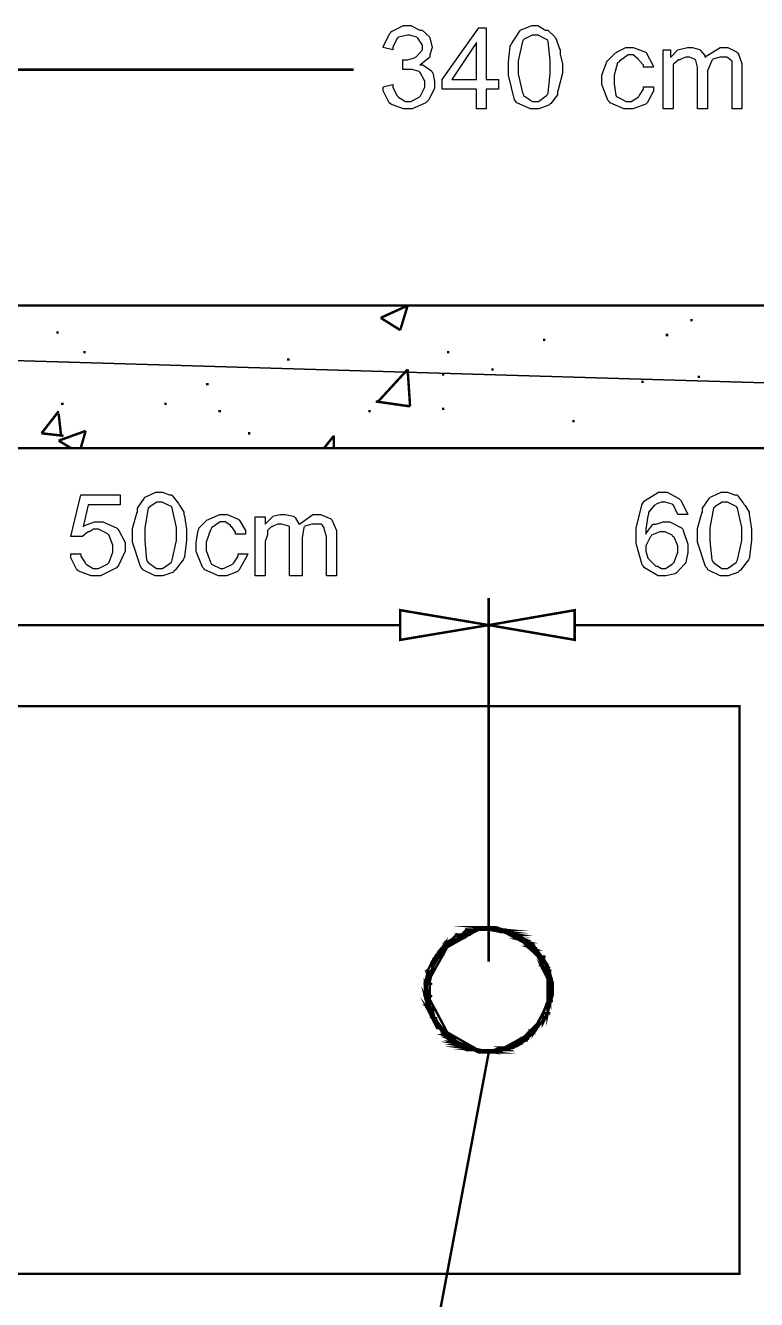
# Model space of a CAD drawing. Extents: x 219 to 1226, y 175 to 465.
# Drawn here: x 716.55 to 729.17, y 442.6 to 464.57 of the extents above; entities that cross this region are included whole.
import ezdxf

# ---------------------------------------------------------------- set-up
doc = ezdxf.new("R2010")
doc.units = 0
doc.header["$MEASUREMENT"] = 0
for name, color, linetype in [('C00-00-00-BLACK', 7, 'Continuous'), ('C00-7E-FF', 150, 'Continuous'), ('C93-95-97', 253, 'Continuous'), ('CFF-00-00', 1, 'Continuous'), ('CFF-7E-00', 30, 'Continuous')]:
    doc.layers.add(name, color=color, linetype=linetype)

msp = doc.modelspace()

# ---------------------------------------------------------------- linework, layer by layer
at = {"layer": 'C00-00-00-BLACK', "const_width": 0.0423}
for points in [[(684.384, 459.741), (767.257, 459.741)], [(767.257, 459.741), (767.257, 457.283), (684.384, 457.283), (684.384, 459.741)], [(720.475, 459.741), (720.518, 459.741)], [(722.683, 459.529), (723.148, 459.741)], [(723.02, 459.318), (723.148, 459.741)], [(722.683, 459.529), (723.02, 459.318)], [(728.024, 459.488), (728.066, 459.488)], [(717.083, 459.276), (717.126, 459.276)], [(725.481, 459.149), (725.524, 459.149)], [(727.601, 459.233), (727.644, 459.233)], [(717.549, 458.937), (717.592, 458.937)], [(723.825, 458.937), (723.868, 458.937)], [(721.067, 458.81), (721.11, 458.81)], [(722.64, 458.087), (723.148, 458.64)], [(723.19, 458.003), (723.148, 458.64)], [(724.59, 458.64), (724.633, 458.64)], [(723.741, 458.556), (723.782, 458.556)], [(727.178, 458.426), (727.219, 458.426)], [(728.151, 458.511), (728.193, 458.511)], [(719.669, 458.384), (719.713, 458.384)], [(717.168, 458.045), (717.21, 458.045)], [(718.948, 458.045), (718.991, 458.045)], [(722.597, 458.087), (723.19, 458.003)], [(723.741, 457.961), (723.782, 457.961)], [(716.83, 457.538), (717.126, 457.918)], [(717.168, 457.495), (717.126, 457.875)], [(719.882, 457.918), (719.925, 457.918)], [(722.468, 457.918), (722.51, 457.918)], [(725.99, 457.748), (726.031, 457.748)], [(716.83, 457.538), (717.21, 457.495)], [(717.126, 457.411), (717.592, 457.579)], [(717.507, 457.283), (717.592, 457.579)], [(720.391, 457.538), (720.434, 457.538)], [(717.126, 457.411), (717.337, 457.283)], [(721.706, 457.283), (721.875, 457.495)], [(721.875, 457.283), (721.875, 457.495)]]:
    msp.add_lwpolyline(points, dxfattribs=at)
for points in [[(700.626, 452.833), (700.626, 443.041), (728.873, 443.041), (728.873, 452.833), (700.626, 452.833)], [(725.651, 447.956), (725.651, 448.061), (725.561, 448.374), (725.32, 448.71), (724.969, 448.936), (724.652, 449.017), (724.547, 449.017), (724.358, 449.017), (723.793, 448.71), (723.486, 448.145), (723.486, 447.956), (723.486, 447.852), (723.567, 447.534), (723.793, 447.184), (724.131, 446.946), (724.442, 446.856), (724.547, 446.856), (724.652, 446.856), (724.969, 446.946), (725.32, 447.184), (725.561, 447.534), (725.651, 447.852), (725.651, 447.956)], [(725.608, 447.956), (725.608, 448.137), (725.301, 448.674), (724.735, 448.976), (724.547, 448.976), (724.368, 448.976), (723.832, 448.674), (723.532, 448.137), (723.532, 447.956), (723.532, 447.769), (723.832, 447.205), (724.368, 446.898), (724.547, 446.898), (724.735, 446.898), (725.301, 447.205), (725.608, 447.769), (725.608, 447.956)], [(724.674, 449.017), (724.377, 449.017), (724.802, 448.976), (724.674, 449.017)], [(724.167, 448.976), (724.208, 448.89), (724.081, 448.89), (724.167, 448.976)], [(724.377, 448.976), (724.167, 448.976), (724.208, 448.89), (724.377, 448.976)], [(724.208, 448.976), (724.504, 448.976), (724.167, 448.976), (724.208, 448.976)], [(724.377, 448.976), (724.42, 448.976), (724.167, 448.976), (724.377, 448.976)], [(724.377, 448.976), (724.167, 448.976), (724.504, 448.976), (724.377, 448.976)], [(724.294, 448.976), (724.844, 448.976), (724.208, 448.976), (724.294, 448.976)], [(724.59, 448.976), (724.208, 448.976), (724.504, 448.976), (724.59, 448.976)], [(724.377, 449.017), (724.802, 448.976), (724.294, 448.976), (724.377, 449.017)], [(724.59, 448.976), (724.929, 448.933), (724.759, 448.933), (724.59, 448.976)], [(724.844, 448.976), (724.59, 448.976), (724.929, 448.933), (724.844, 448.976)], [(724.802, 448.976), (724.294, 448.976), (724.844, 448.976), (724.802, 448.976)], [(724.802, 448.933), (725.056, 448.89), (724.97, 448.89), (724.802, 448.933)], [(724.59, 449.017), (724.674, 449.017), (724.377, 449.017), (724.59, 449.017)], [(723.782, 448.721), (723.741, 448.594), (723.698, 448.594), (723.782, 448.721)], [(723.868, 448.721), (723.782, 448.721), (723.741, 448.594), (723.868, 448.721)], [(723.825, 448.764), (723.868, 448.721), (723.782, 448.721), (723.825, 448.764)], [(723.909, 448.807), (723.909, 448.764), (723.825, 448.764), (723.909, 448.807)], [(723.909, 448.764), (723.825, 448.764), (723.868, 448.721), (723.909, 448.764)], [(723.994, 448.89), (724.04, 448.807), (723.909, 448.807), (723.994, 448.89)], [(724.04, 448.807), (723.909, 448.807), (723.909, 448.764), (724.04, 448.807)], [(724.124, 448.89), (723.994, 448.89), (724.04, 448.807), (724.124, 448.89)], [(724.081, 448.89), (724.124, 448.89), (723.994, 448.89), (724.081, 448.89)], [(724.208, 448.89), (724.081, 448.89), (724.124, 448.89), (724.208, 448.89)], [(724.97, 448.933), (724.802, 448.933), (725.056, 448.89), (724.97, 448.933)], [(724.929, 448.933), (724.759, 448.933), (724.97, 448.933), (724.929, 448.933)], [(724.759, 448.933), (724.97, 448.933), (724.802, 448.933), (724.759, 448.933)], [(725.056, 448.89), (724.97, 448.89), (725.183, 448.807), (725.056, 448.89)], [(724.97, 448.89), (725.183, 448.807), (725.056, 448.807), (724.97, 448.89)], [(725.056, 448.807), (725.225, 448.764), (725.139, 448.764), (725.056, 448.807)], [(725.183, 448.807), (725.056, 448.807), (725.225, 448.764), (725.183, 448.807)], [(725.139, 448.764), (725.309, 448.68), (725.225, 448.68), (725.139, 448.764)], [(725.266, 448.637), (725.436, 448.51), (725.395, 448.51), (725.266, 448.637)], [(725.225, 448.764), (725.139, 448.764), (725.309, 448.68), (725.225, 448.764)], [(723.655, 448.551), (723.613, 448.425), (723.571, 448.425), (723.655, 448.551)], [(723.741, 448.551), (723.655, 448.551), (723.613, 448.425), (723.741, 448.551)], [(723.698, 448.594), (723.741, 448.551), (723.655, 448.551), (723.698, 448.594)], [(723.741, 448.594), (723.698, 448.594), (723.741, 448.551), (723.741, 448.594)], [(725.309, 448.68), (725.225, 448.68), (725.352, 448.637), (725.309, 448.68)], [(725.225, 448.68), (725.352, 448.637), (725.266, 448.637), (725.225, 448.68)], [(725.352, 448.637), (725.266, 448.637), (725.436, 448.51), (725.352, 448.637)], [(725.395, 448.51), (725.565, 448.338), (725.481, 448.338), (725.395, 448.51)], [(725.481, 448.51), (725.395, 448.51), (725.565, 448.338), (725.481, 448.51)], [(725.481, 448.51), (725.524, 448.51), (725.397, 448.51), (725.481, 448.51)], [(725.481, 448.51), (725.397, 448.51), (725.439, 448.51), (725.481, 448.51)], [(723.571, 448.425), (723.571, 448.252), (723.486, 448.252), (723.571, 448.425)], [(723.486, 448.252), (723.529, 448.211), (723.486, 448.211), (723.486, 448.252)], [(723.571, 448.425), (723.613, 448.425), (723.655, 448.425), (723.571, 448.425)], [(723.613, 448.425), (723.655, 448.425), (723.571, 448.425), (723.613, 448.425)], [(723.613, 448.425), (723.571, 448.425), (723.571, 448.252), (723.613, 448.425)], [(725.481, 448.295), (725.608, 448.126), (725.565, 448.126), (725.481, 448.295)], [(725.565, 448.338), (725.481, 448.338), (725.565, 448.295), (725.565, 448.338)], [(725.565, 448.295), (725.481, 448.295), (725.608, 448.126), (725.565, 448.295)], [(725.481, 448.338), (725.565, 448.295), (725.481, 448.295), (725.481, 448.338)], [(725.565, 448.126), (725.608, 447.915), (725.565, 447.915), (725.565, 448.126)], [(723.486, 448.211), (723.529, 448.042), (723.445, 448.042), (723.486, 448.211)], [(723.445, 448.042), (723.529, 447.829), (723.445, 447.829), (723.445, 448.042)], [(723.571, 448.252), (723.486, 448.252), (723.529, 448.211), (723.571, 448.252)], [(723.529, 448.211), (723.486, 448.211), (723.529, 448.042), (723.529, 448.211)], [(725.608, 448.126), (725.565, 448.126), (725.608, 447.915), (725.608, 448.126)], [(725.565, 448.126), (725.608, 448.126), (725.651, 448.126), (725.565, 448.126)], [(725.608, 448.126), (725.651, 448.126), (725.565, 448.126), (725.608, 448.126)], [(725.565, 447.915), (725.608, 447.745), (725.565, 447.745), (725.565, 447.915)], [(723.445, 447.829), (723.529, 447.66), (723.486, 447.66), (723.445, 447.829)], [(723.529, 448.042), (723.445, 448.042), (723.529, 447.829), (723.529, 448.042)], [(723.445, 448.042), (723.529, 448.042), (723.571, 448.042), (723.445, 448.042)], [(723.529, 448.042), (723.571, 448.042), (723.445, 448.042), (723.529, 448.042)], [(725.608, 447.915), (725.565, 447.915), (725.608, 447.745), (725.608, 447.915)], [(723.486, 447.619), (723.613, 447.449), (723.571, 447.449), (723.486, 447.619)], [(723.529, 447.66), (723.486, 447.66), (723.571, 447.619), (723.529, 447.66)], [(723.529, 447.829), (723.445, 447.829), (723.529, 447.66), (723.529, 447.829)], [(723.445, 447.829), (723.529, 447.829), (723.571, 447.829), (723.445, 447.829)], [(723.529, 447.829), (723.571, 447.829), (723.445, 447.829), (723.529, 447.829)], [(723.486, 447.66), (723.571, 447.619), (723.486, 447.619), (723.486, 447.66)], [(725.565, 447.745), (725.565, 447.533), (725.481, 447.533), (725.565, 447.745)], [(725.565, 447.745), (725.608, 447.745), (725.651, 447.745), (725.565, 447.745)], [(725.608, 447.745), (725.651, 447.745), (725.565, 447.745), (725.608, 447.745)], [(725.608, 447.745), (725.565, 447.745), (725.565, 447.533), (725.608, 447.745)], [(723.571, 447.619), (723.486, 447.619), (723.613, 447.449), (723.571, 447.619)], [(723.571, 447.449), (723.741, 447.28), (723.655, 447.28), (723.571, 447.449)], [(723.613, 447.449), (723.571, 447.449), (723.741, 447.28), (723.613, 447.449)], [(723.571, 447.449), (723.613, 447.449), (723.655, 447.449), (723.571, 447.449)], [(723.613, 447.449), (723.655, 447.449), (723.571, 447.449), (723.613, 447.449)], [(725.395, 447.364), (725.352, 447.237), (725.266, 447.237), (725.395, 447.364)], [(725.481, 447.533), (725.481, 447.364), (725.395, 447.364), (725.481, 447.533)], [(725.481, 447.533), (725.565, 447.533), (725.608, 447.533), (725.481, 447.533)], [(725.565, 447.533), (725.608, 447.533), (725.481, 447.533), (725.565, 447.533)], [(725.565, 447.533), (725.481, 447.533), (725.481, 447.364), (725.565, 447.533)], [(723.698, 447.28), (723.868, 447.153), (723.782, 447.153), (723.698, 447.28)], [(723.741, 447.28), (723.655, 447.28), (723.741, 447.28)], [(723.655, 447.28), (723.741, 447.28), (723.698, 447.28), (723.655, 447.28)], [(723.741, 447.28), (723.698, 447.28), (723.868, 447.153), (723.741, 447.28)], [(723.782, 447.153), (723.909, 447.11), (723.825, 447.11), (723.782, 447.153)], [(725.225, 447.194), (725.225, 447.11), (725.139, 447.11), (725.225, 447.194)], [(725.266, 447.237), (725.309, 447.194), (725.225, 447.194), (725.266, 447.237)], [(725.309, 447.194), (725.225, 447.194), (725.225, 447.11), (725.309, 447.194)], [(725.352, 447.237), (725.266, 447.237), (725.309, 447.194), (725.352, 447.237)], [(725.436, 447.364), (725.395, 447.364), (725.352, 447.237), (725.436, 447.364)], [(725.436, 447.364), (725.481, 447.364), (725.395, 447.364), (725.436, 447.364)], [(725.436, 447.364), (725.395, 447.364), (725.481, 447.364), (725.436, 447.364)], [(723.868, 447.153), (723.782, 447.153), (723.909, 447.11), (723.868, 447.153)], [(724.04, 447.026), (723.909, 447.026), (724.124, 446.983), (724.04, 447.026)], [(723.909, 447.11), (723.825, 447.11), (724.037, 447.026), (723.909, 447.11)], [(723.825, 447.11), (724.037, 447.026), (723.909, 447.026), (723.825, 447.11)], [(723.909, 447.026), (724.124, 446.983), (723.994, 446.983), (723.909, 447.026)], [(724.124, 446.983), (723.994, 446.983), (724.208, 446.941), (724.124, 446.983)], [(723.994, 446.983), (724.208, 446.941), (724.079, 446.941), (723.994, 446.983)], [(724.97, 446.983), (724.97, 446.941), (724.802, 446.941), (724.97, 446.983)], [(725.056, 447.067), (725.056, 446.983), (724.97, 446.983), (725.056, 447.067)], [(725.056, 446.983), (724.97, 446.983), (724.97, 446.941), (725.056, 446.983)], [(725.139, 447.11), (725.183, 447.067), (725.056, 447.067), (725.139, 447.11)], [(725.183, 447.067), (725.056, 447.067), (725.056, 446.983), (725.183, 447.067)], [(725.225, 447.11), (725.139, 447.11), (725.183, 447.067), (725.225, 447.11)], [(724.208, 446.941), (724.081, 446.941), (724.377, 446.898), (724.208, 446.941)], [(724.294, 446.898), (724.802, 446.898), (724.674, 446.856), (724.294, 446.898)], [(724.081, 446.941), (724.377, 446.898), (724.167, 446.898), (724.081, 446.941)], [(724.504, 446.898), (724.547, 446.898), (724.167, 446.898), (724.504, 446.898)], [(724.504, 446.898), (724.167, 446.898), (724.377, 446.898), (724.504, 446.898)], [(724.504, 446.898), (724.167, 446.898), (724.59, 446.898), (724.504, 446.898)], [(724.167, 446.898), (724.59, 446.898), (724.208, 446.898), (724.167, 446.898)], [(724.294, 446.898), (724.377, 446.856), (724.674, 446.856), (724.294, 446.898)], [(724.844, 446.898), (724.208, 446.898), (724.802, 446.898), (724.844, 446.898)], [(724.208, 446.898), (724.802, 446.898), (724.294, 446.898), (724.208, 446.898)], [(724.377, 446.856), (724.674, 446.856), (724.59, 446.856), (724.377, 446.856)], [(724.759, 446.941), (724.886, 446.898), (724.633, 446.898), (724.759, 446.941)], [(724.633, 446.898), (724.844, 446.898), (724.59, 446.898), (724.633, 446.898)], [(724.886, 446.898), (724.633, 446.898), (724.844, 446.898), (724.886, 446.898)], [(724.929, 446.941), (724.759, 446.941), (724.886, 446.898), (724.929, 446.941)], [(724.802, 446.941), (724.929, 446.941), (724.759, 446.941), (724.802, 446.941)], [(724.97, 446.941), (724.802, 446.941), (724.929, 446.941), (724.97, 446.941)]]:
    msp.add_lwpolyline(points, close=True, dxfattribs=at)
at = {"layer": 'C00-00-00-BLACK'}
for points in [[(724.167, 448.976), (724.208, 448.89), (724.081, 448.89), (724.167, 448.976)], [(724.208, 448.976), (724.504, 448.976), (724.167, 448.976), (724.208, 448.976)], [(724.377, 448.976), (724.42, 448.976), (724.167, 448.976), (724.377, 448.976)], [(724.377, 448.976), (724.167, 448.976), (724.504, 448.976), (724.377, 448.976)], [(724.377, 448.976), (724.167, 448.976), (724.208, 448.89), (724.377, 448.976)], [(724.294, 448.976), (724.844, 448.976), (724.208, 448.976), (724.294, 448.976)], [(724.59, 448.976), (724.208, 448.976), (724.504, 448.976), (724.59, 448.976)], [(724.377, 449.017), (724.802, 448.976), (724.294, 448.976), (724.377, 449.017)], [(724.802, 448.976), (724.294, 448.976), (724.844, 448.976), (724.802, 448.976)], [(724.59, 449.017), (724.674, 449.017), (724.377, 449.017), (724.59, 449.017)], [(724.674, 449.017), (724.377, 449.017), (724.802, 448.976), (724.674, 449.017)], [(724.844, 448.976), (724.59, 448.976), (724.929, 448.933), (724.844, 448.976)], [(724.59, 448.976), (724.929, 448.933), (724.759, 448.933), (724.59, 448.976)], [(723.825, 448.764), (723.868, 448.721), (723.782, 448.721), (723.825, 448.764)], [(723.909, 448.807), (723.909, 448.764), (723.825, 448.764), (723.909, 448.807)], [(723.909, 448.764), (723.825, 448.764), (723.868, 448.721), (723.909, 448.764)], [(723.994, 448.89), (724.04, 448.807), (723.909, 448.807), (723.994, 448.89)], [(724.04, 448.807), (723.909, 448.807), (723.909, 448.764), (724.04, 448.807)], [(724.081, 448.89), (724.124, 448.89), (723.994, 448.89), (724.081, 448.89)], [(724.124, 448.89), (723.994, 448.89), (724.04, 448.807), (724.124, 448.89)], [(724.208, 448.89), (724.081, 448.89), (724.124, 448.89), (724.208, 448.89)], [(724.929, 448.933), (724.759, 448.933), (724.97, 448.933), (724.929, 448.933)], [(724.759, 448.933), (724.97, 448.933), (724.802, 448.933), (724.759, 448.933)], [(724.97, 448.933), (724.802, 448.933), (725.056, 448.89), (724.97, 448.933)], [(724.802, 448.933), (725.056, 448.89), (724.97, 448.89), (724.802, 448.933)], [(725.056, 448.89), (724.97, 448.89), (725.183, 448.807), (725.056, 448.89)], [(724.97, 448.89), (725.183, 448.807), (725.056, 448.807), (724.97, 448.89)], [(725.183, 448.807), (725.056, 448.807), (725.225, 448.764), (725.183, 448.807)], [(725.056, 448.807), (725.225, 448.764), (725.139, 448.764), (725.056, 448.807)], [(725.225, 448.764), (725.139, 448.764), (725.309, 448.68), (725.225, 448.764)], [(725.139, 448.764), (725.309, 448.68), (725.225, 448.68), (725.139, 448.764)], [(723.655, 448.551), (723.613, 448.425), (723.571, 448.425), (723.655, 448.551)], [(723.741, 448.551), (723.655, 448.551), (723.613, 448.425), (723.741, 448.551)], [(723.698, 448.594), (723.741, 448.551), (723.655, 448.551), (723.698, 448.594)], [(723.782, 448.721), (723.741, 448.594), (723.698, 448.594), (723.782, 448.721)], [(723.741, 448.594), (723.698, 448.594), (723.741, 448.551), (723.741, 448.594)], [(723.868, 448.721), (723.782, 448.721), (723.741, 448.594), (723.868, 448.721)], [(725.309, 448.68), (725.225, 448.68), (725.352, 448.637), (725.309, 448.68)], [(725.225, 448.68), (725.352, 448.637), (725.266, 448.637), (725.225, 448.68)], [(725.352, 448.637), (725.266, 448.637), (725.436, 448.51), (725.352, 448.637)], [(725.266, 448.637), (725.436, 448.51), (725.395, 448.51), (725.266, 448.637)], [(723.571, 448.425), (723.571, 448.252), (723.486, 448.252), (723.571, 448.425)], [(723.571, 448.425), (723.613, 448.425), (723.655, 448.425), (723.571, 448.425)], [(723.613, 448.425), (723.655, 448.425), (723.571, 448.425), (723.613, 448.425)], [(723.613, 448.425), (723.571, 448.425), (723.571, 448.252), (723.613, 448.425)], [(725.481, 448.51), (725.395, 448.51), (725.565, 448.338), (725.481, 448.51)], [(725.395, 448.51), (725.565, 448.338), (725.481, 448.338), (725.395, 448.51)], [(725.481, 448.51), (725.524, 448.51), (725.397, 448.51), (725.481, 448.51)], [(725.481, 448.51), (725.397, 448.51), (725.439, 448.51), (725.481, 448.51)], [(725.565, 448.338), (725.481, 448.338), (725.565, 448.295), (725.565, 448.338)], [(725.481, 448.338), (725.565, 448.295), (725.481, 448.295), (725.481, 448.338)], [(723.486, 448.211), (723.529, 448.042), (723.445, 448.042), (723.486, 448.211)], [(723.571, 448.252), (723.486, 448.252), (723.529, 448.211), (723.571, 448.252)], [(723.486, 448.252), (723.529, 448.211), (723.486, 448.211), (723.486, 448.252)], [(723.529, 448.211), (723.486, 448.211), (723.529, 448.042), (723.529, 448.211)], [(725.565, 448.295), (725.481, 448.295), (725.608, 448.126), (725.565, 448.295)], [(725.481, 448.295), (725.608, 448.126), (725.565, 448.126), (725.481, 448.295)], [(725.565, 448.126), (725.608, 448.126), (725.651, 448.126), (725.565, 448.126)], [(725.608, 448.126), (725.651, 448.126), (725.565, 448.126), (725.608, 448.126)], [(725.608, 448.126), (725.565, 448.126), (725.608, 447.915), (725.608, 448.126)], [(725.565, 448.126), (725.608, 447.915), (725.565, 447.915), (725.565, 448.126)], [(723.445, 448.042), (723.529, 448.042), (723.571, 448.042), (723.445, 448.042)], [(723.529, 448.042), (723.571, 448.042), (723.445, 448.042), (723.529, 448.042)], [(723.529, 448.042), (723.445, 448.042), (723.529, 447.829), (723.529, 448.042)], [(723.445, 448.042), (723.529, 447.829), (723.445, 447.829), (723.445, 448.042)], [(725.608, 447.915), (725.565, 447.915), (725.608, 447.745), (725.608, 447.915)], [(725.565, 447.915), (725.608, 447.745), (725.565, 447.745), (725.565, 447.915)], [(723.445, 447.829), (723.529, 447.829), (723.571, 447.829), (723.445, 447.829)], [(723.529, 447.829), (723.571, 447.829), (723.445, 447.829), (723.529, 447.829)], [(723.529, 447.829), (723.445, 447.829), (723.529, 447.66), (723.529, 447.829)], [(723.445, 447.829), (723.529, 447.66), (723.486, 447.66), (723.445, 447.829)], [(723.529, 447.66), (723.486, 447.66), (723.571, 447.619), (723.529, 447.66)], [(723.486, 447.66), (723.571, 447.619), (723.486, 447.619), (723.486, 447.66)], [(725.565, 447.745), (725.565, 447.533), (725.481, 447.533), (725.565, 447.745)], [(725.565, 447.745), (725.608, 447.745), (725.651, 447.745), (725.565, 447.745)], [(725.608, 447.745), (725.651, 447.745), (725.565, 447.745), (725.608, 447.745)], [(725.608, 447.745), (725.565, 447.745), (725.565, 447.533), (725.608, 447.745)], [(723.571, 447.619), (723.486, 447.619), (723.613, 447.449), (723.571, 447.619)], [(723.486, 447.619), (723.613, 447.449), (723.571, 447.449), (723.486, 447.619)], [(723.571, 447.449), (723.613, 447.449), (723.655, 447.449), (723.571, 447.449)], [(723.613, 447.449), (723.655, 447.449), (723.571, 447.449), (723.613, 447.449)], [(723.613, 447.449), (723.571, 447.449), (723.741, 447.28), (723.613, 447.449)], [(723.571, 447.449), (723.741, 447.28), (723.655, 447.28), (723.571, 447.449)], [(725.481, 447.533), (725.481, 447.364), (725.395, 447.364), (725.481, 447.533)], [(725.481, 447.533), (725.565, 447.533), (725.608, 447.533), (725.481, 447.533)], [(725.565, 447.533), (725.608, 447.533), (725.481, 447.533), (725.565, 447.533)], [(725.565, 447.533), (725.481, 447.533), (725.481, 447.364), (725.565, 447.533)], [(723.741, 447.28), (723.655, 447.28), (723.741, 447.28)], [(723.655, 447.28), (723.741, 447.28), (723.698, 447.28), (723.655, 447.28)], [(723.741, 447.28), (723.698, 447.28), (723.868, 447.153), (723.741, 447.28)], [(723.698, 447.28), (723.868, 447.153), (723.782, 447.153), (723.698, 447.28)], [(725.266, 447.237), (725.309, 447.194), (725.225, 447.194), (725.266, 447.237)], [(725.395, 447.364), (725.352, 447.237), (725.266, 447.237), (725.395, 447.364)], [(725.352, 447.237), (725.266, 447.237), (725.309, 447.194), (725.352, 447.237)], [(725.436, 447.364), (725.395, 447.364), (725.352, 447.237), (725.436, 447.364)], [(725.436, 447.364), (725.481, 447.364), (725.395, 447.364), (725.436, 447.364)], [(725.436, 447.364), (725.395, 447.364), (725.481, 447.364), (725.436, 447.364)], [(723.868, 447.153), (723.782, 447.153), (723.909, 447.11), (723.868, 447.153)], [(723.782, 447.153), (723.909, 447.11), (723.825, 447.11), (723.782, 447.153)], [(723.909, 447.11), (723.825, 447.11), (724.037, 447.026), (723.909, 447.11)], [(723.825, 447.11), (724.037, 447.026), (723.909, 447.026), (723.825, 447.11)], [(724.04, 447.026), (723.909, 447.026), (724.124, 446.983), (724.04, 447.026)], [(723.909, 447.026), (724.124, 446.983), (723.994, 446.983), (723.909, 447.026)], [(724.124, 446.983), (723.994, 446.983), (724.208, 446.941), (724.124, 446.983)], [(723.994, 446.983), (724.208, 446.941), (724.079, 446.941), (723.994, 446.983)], [(724.97, 446.983), (724.97, 446.941), (724.802, 446.941), (724.97, 446.983)], [(725.056, 447.067), (725.056, 446.983), (724.97, 446.983), (725.056, 447.067)], [(725.056, 446.983), (724.97, 446.983), (724.97, 446.941), (725.056, 446.983)], [(725.139, 447.11), (725.183, 447.067), (725.056, 447.067), (725.139, 447.11)], [(725.183, 447.067), (725.056, 447.067), (725.056, 446.983), (725.183, 447.067)], [(725.225, 447.194), (725.225, 447.11), (725.139, 447.11), (725.225, 447.194)], [(725.225, 447.11), (725.139, 447.11), (725.183, 447.067), (725.225, 447.11)], [(725.309, 447.194), (725.225, 447.194), (725.225, 447.11), (725.309, 447.194)], [(724.208, 446.941), (724.081, 446.941), (724.377, 446.898), (724.208, 446.941)], [(724.081, 446.941), (724.377, 446.898), (724.167, 446.898), (724.081, 446.941)], [(724.504, 446.898), (724.547, 446.898), (724.167, 446.898), (724.504, 446.898)], [(724.504, 446.898), (724.167, 446.898), (724.377, 446.898), (724.504, 446.898)], [(724.504, 446.898), (724.167, 446.898), (724.59, 446.898), (724.504, 446.898)], [(724.167, 446.898), (724.59, 446.898), (724.208, 446.898), (724.167, 446.898)], [(724.844, 446.898), (724.208, 446.898), (724.802, 446.898), (724.844, 446.898)], [(724.208, 446.898), (724.802, 446.898), (724.294, 446.898), (724.208, 446.898)], [(724.294, 446.898), (724.377, 446.856), (724.674, 446.856), (724.294, 446.898)], [(724.294, 446.898), (724.802, 446.898), (724.674, 446.856), (724.294, 446.898)], [(724.377, 446.856), (724.674, 446.856), (724.59, 446.856), (724.377, 446.856)], [(724.633, 446.898), (724.844, 446.898), (724.59, 446.898), (724.633, 446.898)], [(724.759, 446.941), (724.886, 446.898), (724.633, 446.898), (724.759, 446.941)], [(724.886, 446.898), (724.633, 446.898), (724.844, 446.898), (724.886, 446.898)], [(724.802, 446.941), (724.929, 446.941), (724.759, 446.941), (724.802, 446.941)], [(724.929, 446.941), (724.759, 446.941), (724.886, 446.898), (724.929, 446.941)], [(724.97, 446.941), (724.802, 446.941), (724.929, 446.941), (724.97, 446.941)]]:
    msp.add_lwpolyline(points, close=True, dxfattribs=at)
at = {"layer": 'C00-7E-FF', "const_width": 0.0423}
for points in [[(695.623, 463.811), (722.214, 463.811)], [(724.547, 448.425), (724.547, 454.699)], [(724.547, 448.425), (724.547, 454.699)], [(716.276, 454.23), (723.02, 454.23)], [(726.031, 454.23), (731.673, 454.23)]]:
    msp.add_lwpolyline(points, dxfattribs=at)
for points in [[(723.02, 454.487), (723.02, 453.975), (724.547, 454.23), (723.02, 454.487)], [(726.031, 454.487), (726.031, 453.975), (724.547, 454.23), (726.031, 454.487)]]:
    msp.add_lwpolyline(points, close=True, dxfattribs=at)
at = {"layer": 'C00-7E-FF'}
for points in [[(723.02, 454.487), (723.02, 453.975), (724.547, 454.23), (723.02, 454.487)], [(726.031, 454.487), (726.031, 453.975), (724.547, 454.23), (726.031, 454.487)]]:
    msp.add_lwpolyline(points, close=True, dxfattribs=at)
at = {"layer": 'C93-95-97', "const_width": 0.0423}
for points in [[(684.384, 459.741), (767.257, 459.741), (767.257, 457.283), (684.384, 459.741)], [(684.384, 459.741), (767.257, 459.741), (767.299, 459.741), (684.384, 459.741)], [(767.257, 457.283), (684.384, 457.283), (684.384, 459.741), (767.257, 457.283)], [(767.257, 457.283), (767.299, 457.283), (684.384, 457.283), (767.257, 457.283)]]:
    msp.add_lwpolyline(points, close=True, dxfattribs=at)
at = {"layer": 'C93-95-97'}
for points in [[(684.384, 459.741), (767.257, 459.741), (767.299, 459.741), (684.384, 459.741)], [(767.257, 457.283), (684.384, 457.283), (684.384, 459.741), (767.257, 457.283)], [(684.384, 459.741), (767.257, 459.741), (767.257, 457.283), (684.384, 459.741)], [(767.257, 457.283), (767.299, 457.283), (684.384, 457.283), (767.257, 457.283)]]:
    msp.add_lwpolyline(points, close=True, dxfattribs=at)
at = {"layer": 'CFF-00-00', "const_width": 0.0423}
msp.add_lwpolyline([(724.547, 446.856), (722.893, 438.08), (722.893, 417.776), (722.893, 395.099), (721.24, 389.037)], dxfattribs=at)
at = {"layer": 'CFF-7E-00'}
for points in [[(722.724, 463.514), (722.893, 463.557), (722.893, 463.505), (722.968, 463.356), (722.979, 463.345), (722.989, 463.335), (723.109, 463.261), (723.148, 463.261), (723.201, 463.261), (723.348, 463.335), (723.359, 463.345), (723.369, 463.356), (723.445, 463.507), (723.445, 463.557), (723.445, 463.611), (723.369, 463.747), (723.359, 463.768), (723.348, 463.779), (723.228, 463.811), (723.19, 463.811), (723.158, 463.811), (723.086, 463.811), (723.063, 463.811), (723.063, 463.98), (723.063, 463.98), (723.106, 463.98), (723.106, 463.98), (723.147, 463.98), (723.264, 464.013), (723.275, 464.023), (723.296, 464.034), (723.402, 464.152), (723.402, 464.191), (723.402, 464.233), (723.326, 464.351), (723.316, 464.36), (723.305, 464.371), (723.187, 464.403), (723.148, 464.403), (723.148, 464.403), (722.989, 464.371), (722.979, 464.36), (722.968, 464.351), (722.893, 464.2), (722.893, 464.15), (722.724, 464.191), (722.734, 464.224), (722.84, 464.436), (722.851, 464.446), (722.871, 464.468), (723.078, 464.572), (723.148, 464.572), (723.201, 464.572), (723.348, 464.499), (723.359, 464.489), (723.401, 464.489), (723.518, 464.382), (723.529, 464.36), (723.529, 464.36), (723.571, 464.191), (723.571, 464.191), (723.571, 464.191), (723.529, 464.066), (723.529, 464.023), (723.518, 464.013), (723.38, 463.906), (723.359, 463.894), (723.412, 463.894), (723.56, 463.79), (723.571, 463.768), (723.581, 463.758), (723.613, 463.608), (723.613, 463.557), (723.613, 463.484), (723.507, 463.283), (723.486, 463.261), (723.464, 463.24), (723.227, 463.132), (723.148, 463.132), (723.074, 463.132), (722.871, 463.208), (722.851, 463.218), (722.829, 463.24), (722.724, 463.447), (722.724, 463.514)], [(724.886, 463.853), (724.886, 463.948), (724.918, 464.213), (724.929, 464.233), (724.938, 464.256), (725.076, 464.468), (725.098, 464.489), (725.108, 464.499), (725.29, 464.572), (725.352, 464.572), (725.395, 464.572), (725.513, 464.499), (725.524, 464.489), (725.565, 464.489), (725.682, 464.382), (725.694, 464.36), (725.703, 464.351), (725.767, 464.171), (725.778, 464.15), (725.778, 464.077), (725.82, 463.91), (725.82, 463.853), (725.82, 463.748), (725.745, 463.462), (725.735, 463.43), (725.735, 463.378), (725.618, 463.229), (725.608, 463.218), (725.586, 463.197), (725.41, 463.132), (725.352, 463.132), (725.266, 463.132), (725.034, 463.24), (725.013, 463.261), (724.991, 463.292), (724.886, 463.714), (724.886, 463.853)], [(724.336, 463.132), (724.336, 463.471), (723.741, 463.471), (723.741, 463.641), (724.377, 464.53), (724.504, 464.53), (724.504, 463.641), (724.717, 463.641), (724.717, 463.471), (724.504, 463.471), (724.504, 463.132), (724.336, 463.132)], [(725.056, 463.853), (725.056, 463.737), (725.129, 463.409), (725.139, 463.388), (725.149, 463.367), (725.301, 463.261), (725.352, 463.261), (725.404, 463.261), (725.543, 463.367), (725.565, 463.388), (725.575, 463.409), (725.608, 463.743), (725.608, 463.853), (725.608, 463.97), (725.575, 464.298), (725.565, 464.319), (725.543, 464.33), (725.399, 464.403), (725.352, 464.403), (725.298, 464.403), (725.149, 464.33), (725.139, 464.319), (725.129, 464.298), (725.056, 463.965), (725.056, 463.853)], [(724.336, 463.641), (724.336, 464.276), (723.909, 463.641), (724.336, 463.641)], [(727.219, 463.514), (727.388, 463.514), (727.388, 463.441), (727.283, 463.24), (727.262, 463.218), (727.24, 463.208), (727.033, 463.132), (726.965, 463.132), (726.88, 463.132), (726.644, 463.24), (726.624, 463.261), (726.602, 463.283), (726.497, 463.552), (726.497, 463.641), (726.497, 463.715), (726.571, 463.917), (726.582, 463.937), (726.592, 463.959), (726.73, 464.097), (726.752, 464.107), (726.762, 464.118), (726.915, 464.191), (726.965, 464.191), (727.038, 464.191), (727.24, 464.118), (727.262, 464.107), (727.271, 464.097), (727.378, 463.885), (727.388, 463.853), (727.219, 463.853), (727.219, 463.885), (727.145, 463.97), (727.135, 463.98), (727.124, 463.991), (727.037, 464.064), (727.008, 464.064), (726.955, 464.064), (726.803, 463.959), (726.793, 463.937), (726.771, 463.928), (726.709, 463.713), (726.709, 463.641), (726.709, 463.568), (726.741, 463.367), (726.752, 463.345), (726.773, 463.335), (726.917, 463.261), (726.965, 463.261), (727.007, 463.261), (727.124, 463.335), (727.135, 463.345), (727.145, 463.356), (727.219, 463.476), (727.219, 463.514)], [(727.558, 463.132), (727.558, 464.15), (727.685, 464.15), (727.685, 464.023), (727.695, 464.034), (727.8, 464.14), (727.812, 464.15), (727.832, 464.16), (727.975, 464.191), (728.024, 464.191), (728.065, 464.191), (728.182, 464.16), (728.193, 464.15), (728.203, 464.14), (728.277, 464.053), (728.277, 464.023), (728.299, 464.045), (728.539, 464.191), (728.619, 464.191), (728.672, 464.191), (728.82, 464.118), (728.831, 464.107), (728.852, 464.097), (728.916, 463.915), (728.916, 463.853), (728.916, 463.132), (728.746, 463.132), (728.746, 463.768), (728.746, 463.811), (728.746, 463.906), (728.746, 463.937), (728.746, 463.959), (728.672, 464.013), (728.662, 464.023), (728.662, 464.023), (728.597, 464.023), (728.577, 464.023), (728.534, 464.023), (728.416, 463.991), (728.407, 463.98), (728.396, 463.97), (728.323, 463.789), (728.323, 463.727), (728.323, 463.132), (728.151, 463.132), (728.151, 463.811), (728.151, 463.853), (728.119, 463.97), (728.109, 463.98), (728.098, 463.991), (728.01, 464.023), (727.981, 464.023), (727.949, 464.023), (727.864, 463.991), (727.854, 463.98), (727.823, 463.98), (727.737, 463.906), (727.727, 463.894), (727.727, 463.842), (727.727, 463.724), (727.727, 463.684), (727.727, 463.132), (727.558, 463.132)], [(717.337, 455.46), (717.507, 455.46), (717.507, 455.418), (717.581, 455.303), (717.592, 455.292), (717.602, 455.282), (717.72, 455.206), (717.76, 455.206), (717.814, 455.206), (717.964, 455.282), (717.975, 455.292), (717.996, 455.313), (718.059, 455.487), (718.059, 455.545), (718.059, 455.608), (717.996, 455.778), (717.975, 455.799), (717.964, 455.81), (717.811, 455.884), (717.76, 455.884), (717.729, 455.884), (717.657, 455.841), (717.633, 455.841), (717.623, 455.832), (717.536, 455.757), (717.507, 455.757), (717.337, 455.757), (717.507, 456.477), (718.187, 456.477), (718.187, 456.307), (717.633, 456.307), (717.549, 455.925), (717.57, 455.947), (717.744, 456.011), (717.803, 456.011), (717.888, 456.011), (718.123, 455.906), (718.145, 455.884), (718.165, 455.863), (718.272, 455.657), (718.272, 455.588), (718.272, 455.504), (718.165, 455.271), (718.145, 455.249), (718.123, 455.217), (717.85, 455.079), (717.76, 455.079), (717.686, 455.079), (717.485, 455.154), (717.464, 455.163), (717.442, 455.185), (717.337, 455.392), (717.337, 455.46)], [(718.398, 455.799), (718.398, 455.895), (718.473, 456.16), (718.484, 456.18), (718.484, 456.244), (718.599, 456.413), (718.611, 456.434), (718.631, 456.445), (718.805, 456.521), (718.864, 456.521), (718.916, 456.521), (719.036, 456.477), (719.076, 456.477), (719.086, 456.467), (719.192, 456.329), (719.203, 456.307), (719.213, 456.297), (719.287, 456.177), (719.287, 456.138), (719.297, 456.117), (719.33, 455.879), (719.33, 455.799), (719.33, 455.694), (719.297, 455.407), (719.287, 455.376), (719.276, 455.355), (719.138, 455.175), (719.118, 455.163), (719.107, 455.143), (718.925, 455.079), (718.864, 455.079), (718.789, 455.079), (718.577, 455.185), (718.568, 455.206), (718.536, 455.238), (718.398, 455.66), (718.398, 455.799)], [(727.981, 456.138), (727.81, 456.138), (727.799, 456.16), (727.735, 456.297), (727.725, 456.307), (727.714, 456.318), (727.594, 456.35), (727.555, 456.35), (727.524, 456.35), (727.438, 456.318), (727.429, 456.307), (727.406, 456.297), (727.302, 456.177), (727.302, 456.138), (727.291, 456.117), (727.259, 455.879), (727.259, 455.799), (727.269, 455.821), (727.375, 455.958), (727.386, 455.968), (727.438, 455.968), (727.558, 456.011), (727.598, 456.011), (727.671, 456.011), (727.872, 455.906), (727.894, 455.884), (727.905, 455.863), (727.981, 455.625), (727.981, 455.545), (727.981, 455.482), (727.949, 455.313), (727.94, 455.292), (727.927, 455.282), (727.788, 455.133), (727.768, 455.122), (727.756, 455.112), (727.605, 455.079), (727.555, 455.079), (727.47, 455.079), (727.237, 455.217), (727.216, 455.249), (727.194, 455.271), (727.09, 455.636), (727.09, 455.757), (727.09, 455.906), (727.194, 456.318), (727.216, 456.35), (727.237, 456.372), (727.476, 456.521), (727.555, 456.521), (727.628, 456.521), (727.829, 456.413), (727.852, 456.391), (727.861, 456.381), (727.97, 456.169), (727.981, 456.138)], [(728.151, 455.799), (728.151, 455.895), (728.225, 456.16), (728.236, 456.18), (728.236, 456.244), (728.352, 456.413), (728.363, 456.434), (728.384, 456.445), (728.557, 456.521), (728.616, 456.521), (728.669, 456.521), (728.789, 456.477), (728.828, 456.477), (728.838, 456.467), (728.945, 456.329), (728.955, 456.307), (728.965, 456.297), (729.039, 456.177), (729.039, 456.138), (729.049, 456.117), (729.082, 455.879), (729.082, 455.799), (729.082, 455.694), (729.049, 455.407), (729.039, 455.376), (729.029, 455.355), (728.891, 455.175), (728.87, 455.163), (728.859, 455.143), (728.677, 455.079), (728.616, 455.079), (728.542, 455.079), (728.33, 455.185), (728.32, 455.206), (728.288, 455.238), (728.151, 455.66), (728.151, 455.799)], [(718.611, 455.799), (718.611, 455.683), (718.641, 455.355), (718.652, 455.333), (718.672, 455.312), (718.816, 455.206), (718.864, 455.206), (718.916, 455.206), (719.065, 455.312), (719.076, 455.333), (719.086, 455.355), (719.16, 455.688), (719.16, 455.799), (719.16, 455.916), (719.086, 456.244), (719.076, 456.264), (719.065, 456.276), (718.914, 456.35), (718.864, 456.35), (718.821, 456.35), (718.704, 456.276), (718.695, 456.264), (718.672, 456.244), (718.611, 455.91), (718.611, 455.799)], [(728.363, 455.799), (728.363, 455.683), (728.395, 455.355), (728.406, 455.333), (728.426, 455.312), (728.568, 455.206), (728.616, 455.206), (728.669, 455.206), (728.818, 455.312), (728.828, 455.333), (728.838, 455.355), (728.913, 455.688), (728.913, 455.799), (728.913, 455.916), (728.838, 456.244), (728.828, 456.264), (728.818, 456.276), (728.666, 456.35), (728.616, 456.35), (728.574, 456.35), (728.457, 456.276), (728.447, 456.264), (728.425, 456.244), (728.363, 455.91), (728.363, 455.799)], [(720.221, 455.46), (720.391, 455.46), (720.38, 455.428), (720.242, 455.185), (720.221, 455.163), (720.21, 455.154), (720.028, 455.079), (719.968, 455.079), (719.882, 455.079), (719.65, 455.185), (719.629, 455.206), (719.607, 455.228), (719.499, 455.498), (719.499, 455.588), (719.499, 455.662), (719.531, 455.863), (719.542, 455.884), (719.552, 455.906), (719.691, 456.044), (719.713, 456.054), (719.734, 456.065), (719.909, 456.138), (719.968, 456.138), (720.031, 456.138), (720.21, 456.065), (720.221, 456.054), (720.242, 456.044), (720.348, 455.861), (720.348, 455.799), (720.179, 455.799), (720.179, 455.83), (720.115, 455.925), (720.095, 455.925), (720.095, 455.947), (720, 456.011), (719.968, 456.011), (719.914, 456.011), (719.765, 455.906), (719.756, 455.884), (719.744, 455.874), (719.671, 455.66), (719.671, 455.588), (719.671, 455.515), (719.744, 455.313), (719.756, 455.292), (719.765, 455.282), (719.917, 455.206), (719.968, 455.206), (719.968, 455.206), (720.126, 455.282), (720.137, 455.292), (720.147, 455.303), (720.221, 455.421), (720.221, 455.46)], [(720.518, 455.079), (720.518, 456.095), (720.687, 456.095), (720.687, 455.968), (720.697, 455.979), (720.803, 456.085), (720.814, 456.095), (720.824, 456.106), (720.944, 456.138), (720.983, 456.138), (721.036, 456.138), (721.175, 456.106), (721.197, 456.095), (721.207, 456.085), (721.272, 455.979), (721.283, 455.968), (721.303, 455.99), (721.51, 456.138), (721.579, 456.138), (721.642, 456.138), (721.821, 456.065), (721.832, 456.054), (721.842, 456.044), (721.918, 455.861), (721.918, 455.799), (721.918, 455.079), (721.748, 455.079), (721.748, 455.715), (721.748, 455.757), (721.715, 455.874), (721.706, 455.884), (721.706, 455.906), (721.672, 455.958), (721.663, 455.968), (721.631, 455.968), (721.56, 455.968), (721.536, 455.968), (721.493, 455.968), (721.376, 455.936), (721.367, 455.925), (721.356, 455.916), (721.325, 455.734), (721.325, 455.672), (721.325, 455.079), (721.11, 455.079), (721.11, 455.757), (721.11, 455.8), (721.11, 455.895), (721.11, 455.925), (721.099, 455.936), (720.979, 455.968), (720.941, 455.968), (720.909, 455.968), (720.824, 455.936), (720.814, 455.925), (720.792, 455.925), (720.73, 455.863), (720.73, 455.841), (720.73, 455.789), (720.687, 455.669), (720.687, 455.629), (720.687, 455.079), (720.518, 455.079)], [(727.259, 455.545), (727.259, 455.504), (727.291, 455.387), (727.302, 455.376), (727.312, 455.366), (727.417, 455.26), (727.429, 455.249), (727.46, 455.249), (727.531, 455.206), (727.555, 455.206), (727.597, 455.206), (727.714, 455.282), (727.725, 455.292), (727.745, 455.313), (727.81, 455.487), (727.81, 455.545), (727.81, 455.599), (727.745, 455.748), (727.725, 455.757), (727.714, 455.779), (727.594, 455.841), (727.555, 455.841), (727.502, 455.841), (727.354, 455.779), (727.344, 455.757), (727.333, 455.748), (727.259, 455.596), (727.259, 455.545)]]:
    msp.add_lwpolyline(points, close=True, dxfattribs=at)

doc.saveas('drawing.dxf')
